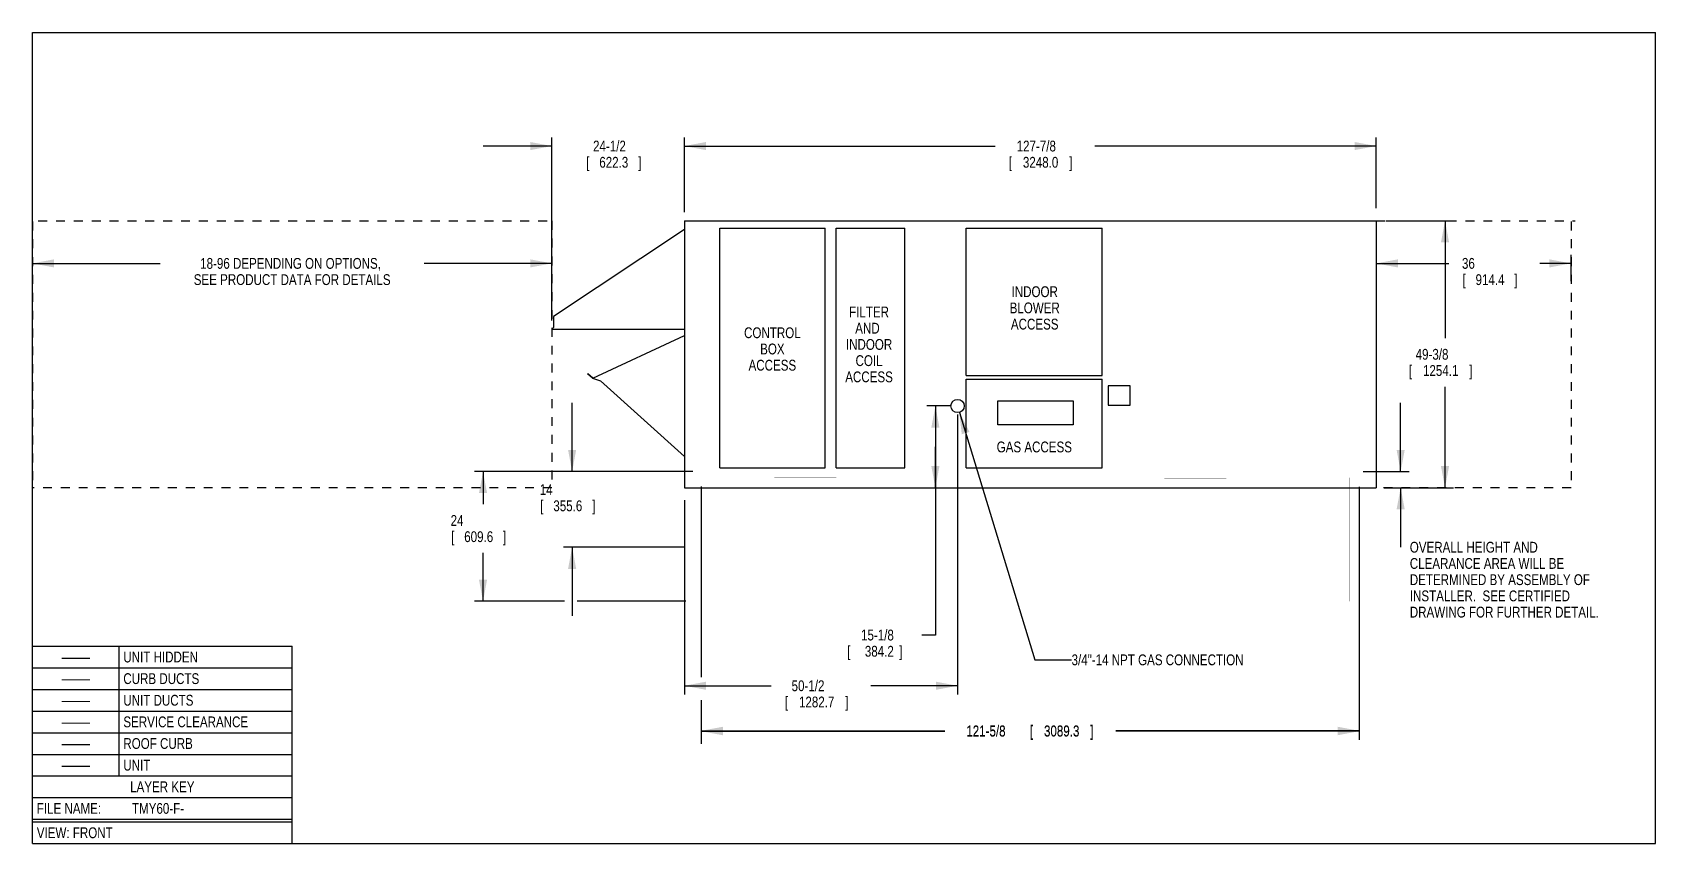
# Model space of a CAD drawing. Extents: x 0 to 300, y 0 to 150.
import ezdxf
from ezdxf.enums import TextEntityAlignment as Align

# ---------------------------------------------------------------- set-up
doc = ezdxf.new("R2010")
doc.units = 0
doc.header["$LTSCALE"] = 16.5
for name, pattern in [('DASHED', [0.2, 0.1, -0.1]), ('DOT', [0.2, 0.1, -0.1]), ('HIDDEN', [0.2, 0.1, -0.1])]:
    doc.linetypes.add(name, pattern=pattern)
doc.layers.get('0').update_dxf_attribs({"linetype": 'CONTINUOUS'})
for name, color, linetype in [('CURB-14', 6, 'CONTINUOUS'), ('CURB-14-DIM', 6, 'CONTINUOUS'), ('CURB-24', 6, 'CONTINUOUS'), ('CURB-24-DIM', 6, 'CONTINUOUS'), ('HOODS', 7, 'CONTINUOUS'), ('NOTES', 1, 'CONTINUOUS'), ('SERVCLEAR', 1, 'CONTINUOUS'), ('SERVCLRDIM', 1, 'CONTINUOUS'), ('UNIT-DIM', 7, 'CONTINUOUS'), ('UNIT-SOL', 7, 'CONTINUOUS')]:
    doc.layers.add(name, color=color, linetype=linetype)
doc.styles.get("Standard").update_dxf_attribs({"font": 'txt', "width": 0.8})
doc.styles.add('TEXTSTYLE_2', font='txt', dxfattribs={"width": 8})
doc.dimstyles.get("Standard").update_dxf_attribs({"dimtxt": 0.18, "dimasz": 0.18, "dimexe": 0.18, "dimexo": 0.0625, "dimgap": 0.09, "dimtad": 0, "dimtih": 1, "dimtoh": 1, "dimzin": 0, "dimcen": 0.09, "dimazin": 3, "dimtfac": 1, "dimtofl": 0, "dimtmove": 0, "dimatfit": 3})

# ---------------------------------------------------------------- blocks, each defined once
blk = doc.blocks.new('_FILLED')
at = {"color": 0, "linetype": 'ByBlock'}
blk.add_solid([(0, 0), (-1, 0.1875), (-1, -0.1875)], dxfattribs=at)
blk = doc.blocks.new('*D1')
at = {"layer": 'UNIT-DIM', "color": 7, "linetype": 'CONTINUOUS'}
for p, q in [((171, 79.33), (171, 27.59)), ((120.5, 63.53), (120.5, 27.59)), ((120.5, 29.18), (136.55, 29.18)), ((171, 29.18), (154.95, 29.18))]:
    blk.add_line(p, q, dxfattribs=at)
at = {"layer": 'UNIT-DIM', "color": 7, "linetype": 'CONTINUOUS', "xscale": 4, "yscale": 4, "zscale": 4, "rotation": 180}
blk.add_blockref('_FILLED', (120.5, 29.18), dxfattribs=at)
at = {"layer": 'UNIT-DIM', "color": 7, "linetype": 'CONTINUOUS', "xscale": 4, "yscale": 4, "zscale": 4}
blk.add_blockref('_FILLED', (171, 29.18), dxfattribs=at)
at = {"layer": 'UNIT-DIM', "color": 7, "linetype": 'CONTINUOUS', "width": 0.8}
for s, p in [('50-1/2', (143.35, 28.18)), ('[', (139.35, 25.18)), ('1282.7', (144.95, 25.18)), (']', (150.55, 25.18))]:
    blk.add_text(s, height=2, dxfattribs=at).set_placement(p, align=Align.CENTER)
blk = doc.blocks.new('*D2')
at = {"layer": 'UNIT-DIM', "color": 7, "linetype": 'CONTINUOUS'}
for p, q in [((169.66, 80.92), (165.3, 80.92)), ((166.89, 80.92), (166.89, 73.36)), ((166.89, 65.8), (166.89, 73.36)), ((166.89, 73.36), (166.89, 38.56)), ((165.3, 65.8), (167.99, 65.8)), ((166.89, 38.56), (164.41, 38.56))]:
    blk.add_line(p, q, dxfattribs=at)
at = {"layer": 'UNIT-DIM', "color": 7, "linetype": 'CONTINUOUS', "xscale": 4, "yscale": 4, "zscale": 4}
for p, rotation in [((166.89, 80.92), 90), ((166.89, 65.8), 270)]:
    blk.add_blockref('_FILLED', p, dxfattribs=dict(at, rotation=rotation))
at = {"layer": 'UNIT-DIM', "color": 7, "linetype": 'CONTINUOUS', "width": 0.8}
for s, p in [('15-1/8', (159.21, 37.56)), ('[', (151.21, 34.56)), ('384.2', (159.21, 34.56)), (']', (160.81, 34.56))]:
    blk.add_text(s, height=2, dxfattribs=at).set_placement(p, align=Align.RIGHT)
blk = doc.blocks.new('*D3')
at = {"layer": 'CURB-24-DIM', "color": 6, "linetype": 'CONTINUOUS'}
for p, q in [((245.25, 65.96), (245.25, 19.26)), ((123.62, 22.43), (123.62, 18.42)), ((123.62, 20.85), (168.64, 20.85)), ((245.25, 20.85), (200.24, 20.85))]:
    blk.add_line(p, q, dxfattribs=at)
at = {"layer": 'CURB-24-DIM', "color": 6, "linetype": 'CONTINUOUS', "xscale": 4, "yscale": 4, "zscale": 4, "rotation": 180}
blk.add_blockref('_FILLED', (123.62, 20.85), dxfattribs=at)
at = {"layer": 'CURB-24-DIM', "color": 6, "linetype": 'CONTINUOUS', "xscale": 4, "yscale": 4, "zscale": 4}
blk.add_blockref('_FILLED', (245.25, 20.85), dxfattribs=at)
at = {"layer": 'CURB-24-DIM', "color": 6, "linetype": 'CONTINUOUS', "width": 0.8}
for s, p in [('121-5/8', (176.24, 19.85)), ('[', (184.64, 19.85)), ('3089.3', (190.24, 19.85)), (']', (195.84, 19.85))]:
    blk.add_text(s, height=2, dxfattribs=at).set_placement(p, align=Align.CENTER)
blk = doc.blocks.new('*D4')
at = {"layer": 'UNIT-DIM', "color": 7, "linetype": 'CONTINUOUS'}
for p, q in [((120.5, 116.74), (120.5, 130.57)), ((248.37, 117.52), (248.37, 130.57)), ((120.5, 128.99), (177.94, 128.99)), ((248.37, 128.99), (196.34, 128.99))]:
    blk.add_line(p, q, dxfattribs=at)
at = {"layer": 'UNIT-DIM', "color": 7, "linetype": 'CONTINUOUS', "xscale": 4, "yscale": 4, "zscale": 4, "rotation": 180}
blk.add_blockref('_FILLED', (120.5, 128.99), dxfattribs=at)
at = {"layer": 'UNIT-DIM', "color": 7, "linetype": 'CONTINUOUS', "xscale": 4, "yscale": 4, "zscale": 4}
blk.add_blockref('_FILLED', (248.37, 128.99), dxfattribs=at)
at = {"layer": 'UNIT-DIM', "color": 7, "linetype": 'CONTINUOUS', "width": 0.8}
for s, p in [('127-7/8', (185.54, 127.99)), ('[', (180.74, 124.99)), ('3248.0', (186.34, 124.99)), (']', (191.94, 124.99))]:
    blk.add_text(s, height=2, dxfattribs=at).set_placement(p, align=Align.CENTER)
blk = doc.blocks.new('*D5')
at = {"layer": 'UNIT-DIM', "color": 7, "linetype": 'CONTINUOUS'}
for p, q in [((250.2, 115.17), (262.68, 115.17)), ((261.09, 115.17), (261.09, 93.48)), ((261.09, 65.8), (261.09, 84.48)), ((249.86, 65.8), (262.68, 65.8))]:
    blk.add_line(p, q, dxfattribs=at)
at = {"layer": 'UNIT-DIM', "color": 7, "linetype": 'CONTINUOUS', "xscale": 4, "yscale": 4, "zscale": 4}
for p, rotation in [((261.09, 115.17), 90), ((261.09, 65.8), 270)]:
    blk.add_blockref('_FILLED', p, dxfattribs=dict(at, rotation=rotation))
at = {"layer": 'UNIT-DIM', "color": 7, "linetype": 'CONTINUOUS', "width": 0.8}
for s, p in [('49-3/8', (258.69, 89.48)), ('[', (254.69, 86.48)), ('1254.1', (260.29, 86.48)), (']', (265.89, 86.48))]:
    blk.add_text(s, height=2, dxfattribs=at).set_placement(p, align=Align.CENTER)
blk = doc.blocks.new('*D6')
at = {"layer": 'CURB-24-DIM', "color": 6, "linetype": 'CONTINUOUS'}
for p, q in [((100.13, 68.8), (81.69, 68.8)), ((83.28, 68.8), (83.28, 62.75)), ((122.04, 68.8), (102.8, 68.8)), ((83.28, 44.8), (83.28, 53.75)), ((98.35, 44.8), (81.69, 44.8)), ((120.79, 44.8), (100.71, 44.8))]:
    blk.add_line(p, q, dxfattribs=at)
at = {"layer": 'CURB-24-DIM', "color": 6, "linetype": 'CONTINUOUS', "xscale": 4, "yscale": 4, "zscale": 4}
for p, rotation in [((83.28, 68.8), 90), ((83.28, 44.8), 270)]:
    blk.add_blockref('_FILLED', p, dxfattribs=dict(at, rotation=rotation))
at = {"layer": 'CURB-24-DIM', "color": 6, "linetype": 'CONTINUOUS', "width": 0.8}
for s, p in [('24', (78.48, 58.75)), ('[', (77.68, 55.75)), ('609.6', (82.48, 55.75)), (']', (87.28, 55.75))]:
    blk.add_text(s, height=2, dxfattribs=at).set_placement(p, align=Align.CENTER)
blk = doc.blocks.new('*D7')
at = {"layer": 'SERVCLRDIM', "color": 1, "linetype": 'CONTINUOUS'}
for p, q in [((96, 106.29), (96, 108.88)), ((0, 107.29), (23.6, 107.29)), ((96, 107.29), (72.4, 107.29)), ((96, 104.67), (96, 106.29))]:
    blk.add_line(p, q, dxfattribs=at)
at = {"layer": 'SERVCLRDIM', "color": 1, "linetype": 'CONTINUOUS', "xscale": 4, "yscale": 4, "zscale": 4, "rotation": 180}
blk.add_blockref('_FILLED', (0, 107.29), dxfattribs=at)
at = {"layer": 'SERVCLRDIM', "color": 1, "linetype": 'CONTINUOUS', "xscale": 4, "yscale": 4, "zscale": 4}
blk.add_blockref('_FILLED', (96, 107.29), dxfattribs=at)
at = {"layer": 'SERVCLRDIM', "color": 1, "linetype": 'CONTINUOUS', "width": 0.8}
for s, p in [('18-96 DEPENDING ON OPTIONS, ', (48, 106.29)), ('SEE PRODUCT DATA FOR DETAILS', (48, 103.29))]:
    blk.add_text(s, height=2, dxfattribs=at).set_placement(p, align=Align.CENTER)
blk = doc.blocks.new('*D8')
at = {"layer": 'SERVCLRDIM', "color": 1, "linetype": 'CONTINUOUS'}
for p, q in [((248.37, 109.08), (248.37, 105.7)), ((284.37, 108.88), (284.37, 104.03)), ((248.37, 107.29), (261.81, 107.29)), ((284.37, 107.29), (278.61, 107.29))]:
    blk.add_line(p, q, dxfattribs=at)
at = {"layer": 'SERVCLRDIM', "color": 1, "linetype": 'CONTINUOUS', "xscale": 4, "yscale": 4, "zscale": 4, "rotation": 180}
blk.add_blockref('_FILLED', (248.37, 107.29), dxfattribs=at)
at = {"layer": 'SERVCLRDIM', "color": 1, "linetype": 'CONTINUOUS', "xscale": 4, "yscale": 4, "zscale": 4}
blk.add_blockref('_FILLED', (284.37, 107.29), dxfattribs=at)
at = {"layer": 'SERVCLRDIM', "color": 1, "linetype": 'CONTINUOUS', "width": 0.8}
for s, p in [('36', (265.41, 106.29)), ('[', (264.61, 103.29)), ('914.4', (269.41, 103.29)), (']', (274.21, 103.29))]:
    blk.add_text(s, height=2, dxfattribs=at).set_placement(p, align=Align.CENTER)
blk = doc.blocks.new('*D9')
at = {"layer": 'CURB-14-DIM', "color": 6, "linetype": 'CONTINUOUS'}
for p, q in [((123.62, 66.06), (123.62, 30.75)), ((245.25, 65.96), (245.25, 19.2)), ((123.62, 26.54), (123.62, 19.2)), ((123.62, 20.78), (168.64, 20.78)), ((245.25, 20.78), (200.24, 20.78))]:
    blk.add_line(p, q, dxfattribs=at)
at = {"layer": 'CURB-14-DIM', "color": 6, "linetype": 'CONTINUOUS', "xscale": 4, "yscale": 4, "zscale": 4, "rotation": 180}
blk.add_blockref('_FILLED', (123.62, 20.78), dxfattribs=at)
at = {"layer": 'CURB-14-DIM', "color": 6, "linetype": 'CONTINUOUS', "xscale": 4, "yscale": 4, "zscale": 4}
blk.add_blockref('_FILLED', (245.25, 20.78), dxfattribs=at)
at = {"layer": 'CURB-14-DIM', "color": 6, "linetype": 'CONTINUOUS', "width": 0.8}
for s, p in [('121-5/8', (176.24, 19.78)), ('[', (184.64, 19.78)), ('3089.3', (190.24, 19.78)), (']', (195.84, 19.78))]:
    blk.add_text(s, height=2, dxfattribs=at).set_placement(p, align=Align.CENTER)
blk = doc.blocks.new('*D10')
at = {"layer": 'CURB-14-DIM', "color": 6, "linetype": 'CONTINUOUS'}
for p, q in [((99.75, 68.8), (99.75, 81.5)), ((122.04, 68.8), (98.16, 68.8)), ((120.38, 54.8), (98.16, 54.8)), ((99.75, 54.8), (99.75, 42.1))]:
    blk.add_line(p, q, dxfattribs=at)
at = {"layer": 'CURB-14-DIM', "color": 6, "linetype": 'CONTINUOUS', "xscale": 4, "yscale": 4, "zscale": 4}
for p, rotation in [((99.75, 68.8), 270), ((99.75, 54.8), 90)]:
    blk.add_blockref('_FILLED', p, dxfattribs=dict(at, rotation=rotation))
at = {"layer": 'CURB-14-DIM', "color": 6, "linetype": 'CONTINUOUS', "width": 0.8}
for s, p in [('14', (94.95, 64.46)), ('[', (94.15, 61.46)), ('355.6', (98.95, 61.46)), (']', (103.75, 61.46))]:
    blk.add_text(s, height=2, dxfattribs=at).set_placement(p, align=Align.CENTER)
blk = doc.blocks.new('*D11')
at = {"layer": 'SERVCLRDIM', "color": 1, "linetype": 'CONTINUOUS'}
for p, q in [((252.89, 68.8), (252.89, 81.5)), ((245.96, 68.8), (254.47, 68.8)), ((249.96, 65.8), (254.47, 65.8)), ((252.89, 65.8), (252.89, 54.8)), ((252.89, 54.8), (252.89, 54.8))]:
    blk.add_line(p, q, dxfattribs=at)
at = {"layer": 'SERVCLRDIM', "color": 1, "linetype": 'CONTINUOUS', "xscale": 4, "yscale": 4, "zscale": 4}
for p, rotation in [((252.89, 68.8), 270), ((252.89, 65.8), 90)]:
    blk.add_blockref('_FILLED', p, dxfattribs=dict(at, rotation=rotation))
at = {"layer": 'SERVCLRDIM', "color": 1, "linetype": 'CONTINUOUS', "width": 0.8}
for s, p in [('OVERALL HEIGHT AND ', (254.58, 53.8)), ('CLEARANCE AREA WILL BE ', (254.58, 50.8)), ('DETERMINED BY ASSEMBLY OF ', (254.58, 47.8)), ('INSTALLER.  SEE CERTIFIED ', (254.58, 44.8)), ('DRAWING FOR FURTHER DETAIL.', (254.58, 41.8))]:
    blk.add_text(s, height=2, dxfattribs=at).set_placement(p)
blk = doc.blocks.new('*D12')
at = {"layer": 'UNIT-DIM', "color": 7, "linetype": 'CONTINUOUS'}
for p, q in [((96, 96.72), (96, 130.57)), ((120.5, 116.76), (120.5, 130.57)), ((96, 128.99), (83.3, 128.99)), ((120.5, 128.99), (133.2, 128.99))]:
    blk.add_line(p, q, dxfattribs=at)
at = {"layer": 'UNIT-DIM', "color": 7, "linetype": 'CONTINUOUS', "xscale": 4, "yscale": 4, "zscale": 4}
blk.add_blockref('_FILLED', (96, 128.99), dxfattribs=at)
at = {"layer": 'UNIT-DIM', "color": 7, "linetype": 'CONTINUOUS', "xscale": 4, "yscale": 4, "zscale": 4, "rotation": 180}
blk.add_blockref('_FILLED', (120.5, 128.99), dxfattribs=at)
at = {"layer": 'UNIT-DIM', "color": 7, "linetype": 'CONTINUOUS', "width": 0.8}
for s, p in [('24-1/2', (106.65, 127.99)), ('[', (102.65, 124.99)), ('622.3', (107.45, 124.99)), (']', (112.25, 124.99))]:
    blk.add_text(s, height=2, dxfattribs=at).set_placement(p, align=Align.CENTER)

msp = doc.modelspace()

# ---------------------------------------------------------------- linework, layer by layer
at = {"color": 7, "linetype": 'CONTINUOUS'}
for p, q in [((0, 0), (0, 150)), ((0, 150), (300, 150)), ((300, 0), (300, 150)), ((0, 0), (300, 0))]:
    msp.add_line(p, q, dxfattribs=at)
at = {"layer": 'CURB-14', "color": 6, "linetype": 'DOT', "const_width": 0.00984}
for points in [[(123.625, 67.65), (123.625, 68.796)], [(123.625, 68.796), (245.25, 68.796)], [(245.25, 67.546), (123.625, 67.65)], [(125.375, 65.796), (125.375, 67.649)], [(243.5, 65.796), (243.5, 67.649)], [(245.25, 68.796), (245.25, 67.546)]]:
    msp.add_lwpolyline(points, dxfattribs=at)
at = {"layer": 'CURB-14', "color": 6, "linetype": 'CONTINUOUS'}
for points, const_width in [([(125.375, 65.796), (125.375, 54.796)], 0.0118), ([(243.5, 65.796), (243.5, 54.796)], 0.0118), ([(122.375, 54.796), (246.5, 54.796)], 0.00984)]:
    msp.add_lwpolyline(points, dxfattribs=dict(at, const_width=const_width))
at = {"layer": 'CURB-24', "color": 6, "linetype": 'DOT', "const_width": 0.00984}
for points in [[(123.625, 67.65), (123.625, 68.796)], [(123.625, 68.796), (245.25, 68.796)], [(245.25, 67.546), (123.625, 67.65)], [(125.375, 65.796), (125.375, 67.649)], [(243.5, 65.796), (243.5, 67.649)], [(245.25, 68.796), (245.25, 67.546)]]:
    msp.add_lwpolyline(points, dxfattribs=at)
at = {"layer": 'CURB-24', "color": 6, "linetype": 'CONTINUOUS'}
for points, const_width in [([(125.375, 65.796), (125.375, 44.798)], 0.0118), ([(243.5, 65.796), (243.5, 44.798)], 0.0118), ([(122.375, 44.798), (246.5, 44.798)], 0.00984)]:
    msp.add_lwpolyline(points, dxfattribs=dict(at, const_width=const_width))
at = {"layer": 'HOODS', "color": 7, "linetype": 'CONTINUOUS'}
for p, q in [((120.5, 113.542), (96.298, 97.486)), ((96.298, 97.486), (96.298, 95.432)), ((96, 95.134), (96.298, 95.432)), ((96, 95.134), (96.024, 95.11)), ((96.024, 95.11), (120.5, 95.11)), ((103.563, 86.045), (120.5, 93.943)), ((102.604, 86.845), (102.636, 86.88)), ((103.498, 86.04), (102.604, 86.845)), ((103.563, 86.045), (102.636, 86.88)), ((103.498, 86.04), (104.975, 85.573)), ((104.975, 85.573), (120.5, 71.594))]:
    msp.add_line(p, q, dxfattribs=at)
at = {"layer": 'NOTES', "color": 1, "linetype": 'CONTINUOUS'}
for p, q in [((171.319, 79.738), (185.253, 33.974)), ((0, 0), (0, 36.5)), ((0, 36.5), (48, 36.5)), ((16, 12.5), (16, 36.5)), ((48, 0), (48, 36.5)), ((185.253, 33.974), (192.064, 33.974)), ((0, 32.5), (48, 32.5)), ((0, 28.5), (48, 28.5)), ((0, 24.5), (48, 24.5)), ((0, 20.5), (48, 20.5)), ((0, 16.5), (48, 16.5)), ((0, 12.5), (48, 12.5)), ((0, 8.5), (48, 8.5)), ((0, 4.5), (48, 4.5)), ((0, 4), (48, 4)), ((0, 0), (48, 0))]:
    msp.add_line(p, q, dxfattribs=at)
msp.add_solid([(173.201, 76.13), (171.319, 79.738), (171.766, 75.693)], dxfattribs=at)
at = {"layer": 'SERVCLEAR', "color": 1, "linetype": 'DASHED'}
for p, q in [((0, 115.046), (0, 65.796)), ((1.062, 115.171), (96, 115.171)), ((96, 115.171), (96, 65.796)), ((248.375, 115.171), (285.125, 115.171)), ((248.375, 115.171), (248.375, 65.796)), ((284.375, 115.046), (284.375, 65.796)), ((96, 65.796), (0, 65.796)), ((284.375, 65.796), (248.375, 65.796))]:
    msp.add_line(p, q, dxfattribs=at)
at = {"layer": 'UNIT-SOL', "color": 7, "linetype": 'CONTINUOUS'}
for p, q in [((120.5, 115.171), (120.5, 65.796)), ((120.5, 115.171), (248.375, 115.171)), ((248.375, 115.171), (248.375, 65.796)), ((127.075, 69.476), (127.075, 113.795)), ((127.075, 113.795), (146.539, 113.795)), ((146.539, 69.476), (146.539, 113.795)), ((148.565, 69.476), (148.565, 113.795)), ((148.565, 113.795), (161.24, 113.795)), ((161.24, 69.476), (161.24, 113.795)), ((172.603, 86.546), (172.603, 113.795)), ((172.603, 113.795), (197.748, 113.795)), ((197.748, 86.546), (197.748, 113.795)), ((172.603, 86.546), (197.748, 86.546)), ((172.603, 85.889), (197.748, 85.889)), ((172.603, 69.476), (172.603, 85.889)), ((197.748, 69.476), (197.748, 85.889)), ((202.886, 84.655), (198.824, 84.655)), ((198.824, 84.655), (198.824, 81.053)), ((202.886, 81.053), (202.886, 84.655)), ((178.411, 81.844), (192.346, 81.844)), ((178.411, 77.448), (178.411, 81.844)), ((192.346, 81.844), (192.346, 77.448)), ((198.824, 81.053), (202.886, 81.053)), ((192.346, 77.448), (178.411, 77.448)), ((127.075, 69.476), (146.539, 69.476)), ((148.565, 69.476), (161.24, 69.476)), ((172.603, 69.476), (197.748, 69.476)), ((120.5, 65.796), (248.375, 65.796))]:
    msp.add_line(p, q, dxfattribs=at)
msp.add_circle((171, 80.921), 1.226, dxfattribs=at)

# ---------------------------------------------------------------- texts
at = {"layer": 'NOTES', "color": 1, "linetype": 'CONTINUOUS', "width": 0.8}
for s, p in [('INDOOR', (185.251, 101.058)), ('FILTER', (154.631, 97.306)), ('BLOWER', (185.251, 98.058)), ('AND ', (154.631, 94.306)), ('ACCESS', (185.251, 95.058)), ('CONTROL', (136.761, 93.463)), ('INDOOR', (154.631, 91.306)), ('BOX', (136.761, 90.463)), ('COIL', (154.631, 88.306)), ('ACCESS', (136.761, 87.463)), ('ACCESS', (154.631, 85.306)), ('GAS ACCESS', (185.18, 72.344)), ('LAYER KEY', (24, 9.5))]:
    msp.add_text(s, height=2, dxfattribs=at).set_placement(p, align=Align.CENTER)
at = {"layer": 'NOTES', "color": 8, "linetype": 'HIDDEN', "style": 'TEXTSTYLE_2', "width": 8}
msp.add_text('-', height=2, dxfattribs=at).set_placement((8, 33.5), align=Align.CENTER)
at = {"layer": 'NOTES', "color": 1, "linetype": 'CONTINUOUS', "width": 0.8}
for s, p in [('UNIT HIDDEN', (16.8, 33.5)), ('3/4"-14 NPT GAS CONNECTION ', (192.064, 32.974)), ('CURB DUCTS', (16.8, 29.5)), ('UNIT DUCTS', (16.8, 25.5)), ('SERVICE CLEARANCE', (16.8, 21.5)), ('ROOF CURB', (16.8, 17.5)), ('UNIT', (16.8, 13.5)), ('FILE NAME: ', (0.8, 5.5)), ('TMY60-F-', (18.4, 5.5)), ('VIEW: FRONT', (0.8, 1))]:
    msp.add_text(s, height=2, dxfattribs=at).set_placement(p)
at = {"layer": 'NOTES', "color": 5, "linetype": 'CONTINUOUS', "style": 'TEXTSTYLE_2', "width": 8}
msp.add_text('-', height=2, dxfattribs=at).set_placement((8, 29.5), align=Align.CENTER)
at = {"layer": 'NOTES', "color": 2, "linetype": 'CONTINUOUS', "style": 'TEXTSTYLE_2', "width": 8}
msp.add_text('-', height=2, dxfattribs=at).set_placement((8, 25.5), align=Align.CENTER)
at = {"layer": 'NOTES', "color": 1, "linetype": 'CONTINUOUS', "style": 'TEXTSTYLE_2', "width": 8}
msp.add_text('-', height=2, dxfattribs=at).set_placement((8, 21.5), align=Align.CENTER)
at = {"layer": 'NOTES', "color": 6, "linetype": 'CONTINUOUS', "style": 'TEXTSTYLE_2', "width": 8}
msp.add_text('-', height=2, dxfattribs=at).set_placement((8, 17.5), align=Align.CENTER)
at = {"layer": 'NOTES', "color": 7, "linetype": 'CONTINUOUS', "style": 'TEXTSTYLE_2', "width": 8}
msp.add_text('-', height=2, dxfattribs=at).set_placement((8, 13.5), align=Align.CENTER)

# ---------------------------------------------------------------- dimensions: what is measured, and where the dimension line sits
at = {"layer": 'CURB-14-DIM', "color": 6, "linetype": 'CONTINUOUS'}
dim = msp.add_linear_dim(base=(99.752, 54.796), p1=(123.625, 68.796), p2=(121.968, 54.796), angle=270, dimstyle='Standard', dxfattribs=at)
dim.commit()
dim.dimension.update_dxf_attribs({"geometry": '*D10', "text_midpoint": (98.952, 63.956), "dimtype": 128})
dim = msp.add_linear_dim(base=(245.249936, 20.783165065), p1=(123.624936, 67.650436858), p2=(245.249936, 67.546240023), dimstyle='Standard', dxfattribs=at)
dim.commit()
dim.dimension.update_dxf_attribs({"geometry": '*D9', "text_midpoint": (183.637436, 20.783165065), "dimtype": 128})
at = {"layer": 'CURB-24-DIM', "color": 6, "linetype": 'CONTINUOUS'}
dim = msp.add_linear_dim(base=(83.282, 68.796), p1=(122.375, 44.798), p2=(123.625, 68.796), angle=90, dimstyle='Standard', dxfattribs=at)
dim.commit()
dim.dimension.update_dxf_attribs({"geometry": '*D6', "text_midpoint": (82.482, 58.253), "dimtype": 128})
dim = msp.add_linear_dim(base=(245.249936, 20.846857918), p1=(123.624936, 16.832062597), p2=(245.249936, 67.546240023), dimstyle='Standard', dxfattribs=at)
dim.commit()
dim.dimension.update_dxf_attribs({"geometry": '*D3', "text_midpoint": (183.637436, 20.846857918), "dimtype": 128})
at = {"layer": 'SERVCLRDIM', "color": 1, "linetype": 'CONTINUOUS'}
dim = msp.add_linear_dim(base=(96, 107.288), p1=(0, 65.796), p2=(96, 103.086), dimstyle='Standard', dxfattribs=at)
dim.commit()
dim.dimension.update_dxf_attribs({"geometry": '*D7', "text_midpoint": (48, 105.788), "dimtype": 128})
for base, p1, p2, angle, picture, middle in [((248.375, 107.288), (284.375, 102.444), (248.375, 110.669), 180, '*D8', (269.409, 105.788)), ((252.886, 65.796), (244.374, 68.796), (248.375, 65.796), 270, '*D11', (276.177, 48.797))]:
    dim = msp.add_linear_dim(base=base, p1=p1, p2=p2, angle=angle, dimstyle='Standard', dxfattribs=at)
    dim.commit()
    dim.dimension.update_dxf_attribs({"geometry": picture, "text_midpoint": middle, "dimtype": 128})
at = {"layer": 'UNIT-DIM', "color": 7, "linetype": 'CONTINUOUS'}
for base, p1, p2, angle, picture, middle in [((96, 128.985), (120.5, 115.171), (96, 95.134), 180, '*D12', (107.45, 127.485)), ((261.09148, 115.17116), (248.27231, 65.79624), (248.616, 115.17116), 90, '*D5', (260.29148, 88.9837)), ((166.886518105, 80.921240023), (163.711518105, 65.796240023), (171.242697771, 80.921240023), 90, '*D2', (155.211668745, 37.058334079))]:
    dim = msp.add_linear_dim(base=base, p1=p1, p2=p2, angle=angle, dimstyle='Standard', dxfattribs=at)
    dim.commit()
    dim.dimension.update_dxf_attribs({"geometry": picture, "text_midpoint": middle, "dimtype": 128})
for base, p1, p2, picture, middle in [((248.3749, 128.9854), (120.5, 115.149), (248.3749, 115.9295), '*D4', (186.3415, 127.4854)), ((171, 29.175), (120.5, 65.122), (171, 80.921), '*D1', (144.95, 27.675))]:
    dim = msp.add_linear_dim(base=base, p1=p1, p2=p2, dimstyle='Standard', dxfattribs=at)
    dim.commit()
    dim.dimension.update_dxf_attribs({"geometry": picture, "text_midpoint": middle, "dimtype": 128})

doc.saveas('drawing.dxf')
